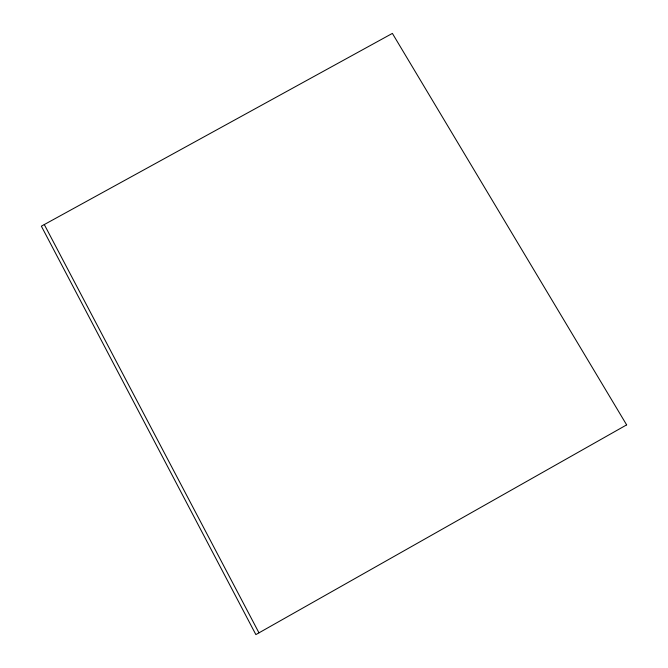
<?xml version="1.0" encoding="UTF-8"?>
<svg xmlns="http://www.w3.org/2000/svg" width="668" height="668" viewBox="0 0 668 668"><rect width="100%" height="100%" fill="white"/><g stroke="black" fill="none" stroke-linecap="round" stroke-linejoin="round"><path stroke-width="1" d="M44.288 224.557L258.975 632.846M626.642 424.881L255.869 634.6L41.358 226.168L392.383 33.4L626.642 424.881"/></g></svg>
